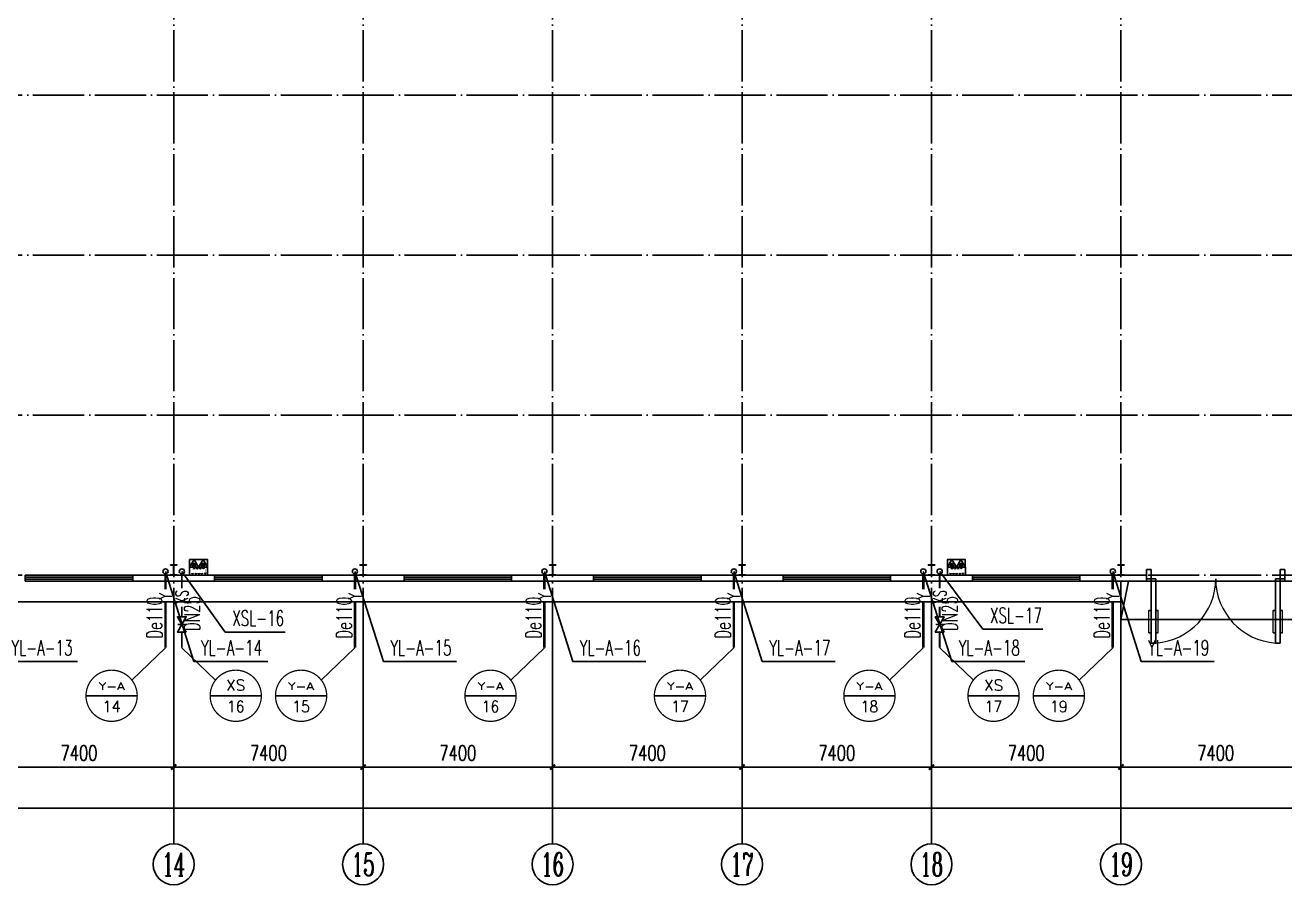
# Model space of a CAD drawing. Extents: x 13158459 to 15902229, y -1299598 to 28366.
# Drawn here: x 14007008 to 14056208, y -301743 to -268162 of the extents above; entities that cross this region are included whole.
import ezdxf
from ezdxf.enums import TextEntityAlignment as Align

# ---------------------------------------------------------------- set-up
doc = ezdxf.new("R2010")
doc.units = 0
doc.header["$LTSCALE"] = 1000
doc.header["$MEASUREMENT"] = 0
doc.linetypes.add('DOTE', pattern=[2.42, 2, -0.2, 0.02, -0.2])
for name, color, linetype in [('AXIS', 3, 'Continuous'), ('AXIS_TEXT', 7, 'Continuous'), ('COLUMN', 2, 'Continuous'), ('DIM_消防', 3, 'Continuous'), ('DIM_雨水', 3, 'Continuous'), ('DOTE', 8, 'DOTE'), ('EQUIP_消防', 7, 'Continuous'), ('PIPE-消防', 1, 'Continuous'), ('PIPE-雨水', 4, 'Continuous'), ('TEXT_消防', 7, 'Continuous'), ('TEXT_雨水', 7, 'Continuous'), ('TWT_TEXT', 7, 'Continuous'), ('VALVE_消防', 7, 'Continuous'), ('VPIPE-消防', 1, 'Continuous'), ('VPIPE-雨水', 4, 'Continuous'), ('WALL-PARAPET', 6, 'Continuous'), ('WINDOW', 4, 'Continuous')]:
    doc.layers.add(name, color=color, linetype=linetype)
doc.styles.add('_TCH_AXIS', font='COMPLEX', dxfattribs={"bigfont": 'GBCBIG'})
doc.styles.add('_TCH_DIM_T3', font='SIMPLEX', dxfattribs={"width": 0.705882, "bigfont": 'GBCBIG'})
doc.styles.add('_TWT_CIRCLE', font='COMPLEX', dxfattribs={"width": 1.1, "height": 3, "bigfont": 'HZTXT'})
doc.styles.add('_TWT_PIPEDN', font='SIMPLEX', dxfattribs={"width": 0.8, "height": 3, "bigfont": 'HZTXT'})
doc.styles.add('_TWT_PIPETEXT', font='COMPLEX', dxfattribs={"width": 0.8, "height": 2.5, "bigfont": 'HZTXT'})
doc.styles.add('_TWT_SERIAL', font='COMPLEX', dxfattribs={"width": 0.8, "height": 3, "bigfont": 'HZTXT'})
doc.styles.add('COMPLEX', font='COMPLEX')
doc.dimstyles.new('_TCH_ARCH&&200', dxfattribs={"dimtxt": 595, "dimasz": 200, "dimexe": 500, "dimexo": 600, "dimgap": 252.5, "dimtad": 1, "dimdec": 0, "dimzin": 0, "dimdsep": 46, "dimtxsty": '_TCH_DIM_T3', "dimblk": 'ARCHTICK', "dimcen": 0.09, "dimclrt": 7, "dimazin": 2, "dimtfac": 1, "dimtdec": 0, "dimtix": 1, "dimtmove": 2, "dimatfit": 3, "dimfxl": 0, "dimtolj": 1, "dimtzin": 0, "dimarcsym": 0})

# ---------------------------------------------------------------- blocks, each defined once
blk = doc.blocks.new('A$C797E1D2B')
at = {"layer": 'COLUMN'}
h = blk.add_hatch(color=256, dxfattribs=at)
h.paths.add_polyline_path([(125, 400), (250, 400), (250, 388), (130, 388), (130, 200), (125, 200)])
h.paths.add_polyline_path([(0, 400), (125, 400), (125, 200), (120, 200), (120, 388), (0, 388)])
h.paths.add_polyline_path([(0, 12), (120, 12), (120, 200), (125, 200), (125, 0), (0, 0)])
h.paths.add_polyline_path([(125, 200), (130, 200), (130, 12), (250, 12), (250, 0), (125, 0)])
blk.add_lwpolyline([(250, 0), (250, 12), (130, 12), (130, 388), (250, 388), (250, 400), (0, 400), (0, 388), (120, 388), (120, 12), (0, 12), (0, 0)], close=True, dxfattribs=at)
blk = doc.blocks.new('消防软管卷盘')
blk.add_lwpolyline([(4963954, 151899), (4963954, 150312), (4964641, 150312), (4964641, 151899)], close=True)
for points, const_width in [([(4964134, 151704), (4964482, 151704)], 1), ([(4964134, 151566), (4964482, 151566)], 1), ([(4964134, 151428), (4964482, 151428)], 1), ([(4964134, 151290), (4964482, 151290)], 1), ([(4964134, 151152), (4964482, 151152)], 1), ([(4964134, 151014), (4964482, 151014)], 0.1), ([(4964134, 150876), (4964482, 150876)], 1), ([(4964134, 150738), (4964482, 150738)], 1), ([(4964150, 150600), (4964499, 150600)], 1), ([(4964150, 150462), (4964499, 150462)], 1)]:
    blk.add_lwpolyline(points, dxfattribs=dict(const_width=const_width))
for centre, start, end in [((4964134, 151636), 90, 270), ((4964134, 151360), 90, 270), ((4964134, 151084), 90, 270), ((4964134, 150808), 90, 270), ((4964482, 151498), 270, 90), ((4964482, 151222), 270, 90), ((4964482, 150946), 270, 90), ((4964499, 150670), 270, 90), ((4964150, 150532), 90, 270)]:
    blk.add_arc(centre, 69, start, end)
blk = doc.blocks.new('$TwtSys$00000546')
h = blk.add_hatch()
h.set_pattern_fill('ANSI31', color=256, scale=200, style=0)
h.set_pattern_definition([(45, (-38543.802, -6670.83), (-17.67767, 17.67767), [])])
h.paths.add_polyline_path([(-65, 174), (65, 174), (65, 44), (-65, 44)])
for points in [[(0, 344), (-198, 0), (198, 0)], [(-65, 174), (65, 174), (65, 44), (-65, 44)]]:
    blk.add_lwpolyline(points, close=True)
blk = doc.blocks.new('92623')
blk.add_lwpolyline([(8910066, 83014), (8909273, 83014), (8909273, 82670), (8910066, 82670)], close=True)
at = {"xscale": -0.5, "yscale": 0.5, "zscale": 0.5, "rotation": 89.99999999998747}
blk.add_blockref('消防软管卷盘', (8985223, 2565334), dxfattribs=at)
at = {"layer": 'EQUIP_消防', "color": 8, "rotation": 180}
for p in [(8909471, 83014), (8909868, 83014)]:
    blk.add_blockref('$TwtSys$00000546', p, dxfattribs=at)
blk = doc.blocks.new('_AXISO')
blk.add_circle((0, 0), 0.5)
at = {"layer": 'AXIS_TEXT', "style": 'COMPLEX', "width": 1.041667}
blk.add_attdef('A', text='', height=0.56, dxfattribs=at).set_placement((-0.25, -0.28), (0.25, -0.28), align=Align.FIT)
blk = doc.blocks.new('_ArchTick')
at = {"color": 0, "linetype": 'ByBlock', "const_width": 0.4}
blk.add_lwpolyline([(-0.5, -0.5), (0.5, 0.5)], dxfattribs=at)
blk = doc.blocks.new('*D119')
at = {"layer": 'AXIS', "color": 0, "lineweight": -2}
for p, q in [((13916368, -292743), (13916368, -299243)), ((14079648, -292743), (14079648, -299243)), ((13916368, -298743), (14079648, -298743))]:
    blk.add_line(p, q, dxfattribs=at)
at = {"layer": 'Defpoints', "color": 0}
for p in [(13916368, -292143), (14079648, -292143), (14079648, -298743)]:
    blk.add_point(p, dxfattribs=at)
at = {"layer": 'AXIS', "color": 0, "lineweight": -2, "xscale": 200, "yscale": 200, "zscale": 200, "rotation": 180}
blk.add_blockref('_ArchTick', (13916368, -298743), dxfattribs=at)
at = {"layer": 'AXIS', "color": 0, "lineweight": -2, "xscale": 200, "yscale": 200, "zscale": 200}
blk.add_blockref('_ArchTick', (14079648, -298743), dxfattribs=at)
at = {"layer": 'AXIS', "color": 7, "insert": (13998008, -298193), "char_height": 595, "attachment_point": 5, "style": '_TCH_DIM_T3'}
blk.add_mtext('\\A1;163280', dxfattribs=at)
blk = doc.blocks.new('*D135')
at = {"layer": 'AXIS', "color": 0, "lineweight": -2}
for p, q in [((14005408, -292743), (14005408, -297643)), ((14012808, -292743), (14012808, -297643)), ((14005408, -297143), (14012808, -297143))]:
    blk.add_line(p, q, dxfattribs=at)
at = {"layer": 'Defpoints', "color": 0}
for p in [(14005408, -292143), (14012808, -292143), (14012808, -297143)]:
    blk.add_point(p, dxfattribs=at)
at = {"layer": 'AXIS', "color": 0, "lineweight": -2, "xscale": 200, "yscale": 200, "zscale": 200, "rotation": 180}
blk.add_blockref('_ArchTick', (14005408, -297143), dxfattribs=at)
at = {"layer": 'AXIS', "color": 0, "lineweight": -2, "xscale": 200, "yscale": 200, "zscale": 200}
blk.add_blockref('_ArchTick', (14012808, -297143), dxfattribs=at)
at = {"layer": 'AXIS', "color": 7, "insert": (14009108, -296593), "char_height": 595, "attachment_point": 5, "style": '_TCH_DIM_T3'}
blk.add_mtext('\\A1;7400', dxfattribs=at)
blk = doc.blocks.new('*D136')
at = {"layer": 'AXIS', "color": 0, "lineweight": -2}
for p, q in [((14012808, -292743), (14012808, -297643)), ((14020208, -292743), (14020208, -297643)), ((14012808, -297143), (14020208, -297143))]:
    blk.add_line(p, q, dxfattribs=at)
at = {"layer": 'Defpoints', "color": 0}
for p in [(14012808, -292143), (14020208, -292143), (14020208, -297143)]:
    blk.add_point(p, dxfattribs=at)
at = {"layer": 'AXIS', "color": 0, "lineweight": -2, "xscale": 200, "yscale": 200, "zscale": 200, "rotation": 180}
blk.add_blockref('_ArchTick', (14012808, -297143), dxfattribs=at)
at = {"layer": 'AXIS', "color": 0, "lineweight": -2, "xscale": 200, "yscale": 200, "zscale": 200}
blk.add_blockref('_ArchTick', (14020208, -297143), dxfattribs=at)
at = {"layer": 'AXIS', "color": 7, "insert": (14016508, -296593), "char_height": 595, "attachment_point": 5, "style": '_TCH_DIM_T3'}
blk.add_mtext('\\A1;7400', dxfattribs=at)
blk = doc.blocks.new('*D137')
at = {"layer": 'AXIS', "color": 0, "lineweight": -2}
for p, q in [((14020208, -292743), (14020208, -297643)), ((14027608, -292743), (14027608, -297643)), ((14020208, -297143), (14027608, -297143))]:
    blk.add_line(p, q, dxfattribs=at)
at = {"layer": 'Defpoints', "color": 0}
for p in [(14020208, -292143), (14027608, -292143), (14027608, -297143)]:
    blk.add_point(p, dxfattribs=at)
at = {"layer": 'AXIS', "color": 0, "lineweight": -2, "xscale": 200, "yscale": 200, "zscale": 200, "rotation": 180}
blk.add_blockref('_ArchTick', (14020208, -297143), dxfattribs=at)
at = {"layer": 'AXIS', "color": 0, "lineweight": -2, "xscale": 200, "yscale": 200, "zscale": 200}
blk.add_blockref('_ArchTick', (14027608, -297143), dxfattribs=at)
at = {"layer": 'AXIS', "color": 7, "insert": (14023908, -296593), "char_height": 595, "attachment_point": 5, "style": '_TCH_DIM_T3'}
blk.add_mtext('\\A1;7400', dxfattribs=at)
blk = doc.blocks.new('*D138')
at = {"layer": 'AXIS', "color": 0, "lineweight": -2}
for p, q in [((14027608, -292743), (14027608, -297643)), ((14035008, -292743), (14035008, -297643)), ((14027608, -297143), (14035008, -297143))]:
    blk.add_line(p, q, dxfattribs=at)
at = {"layer": 'Defpoints', "color": 0}
for p in [(14027608, -292143), (14035008, -292143), (14035008, -297143)]:
    blk.add_point(p, dxfattribs=at)
at = {"layer": 'AXIS', "color": 0, "lineweight": -2, "xscale": 200, "yscale": 200, "zscale": 200, "rotation": 180}
blk.add_blockref('_ArchTick', (14027608, -297143), dxfattribs=at)
at = {"layer": 'AXIS', "color": 0, "lineweight": -2, "xscale": 200, "yscale": 200, "zscale": 200}
blk.add_blockref('_ArchTick', (14035008, -297143), dxfattribs=at)
at = {"layer": 'AXIS', "color": 7, "insert": (14031308, -296593), "char_height": 595, "attachment_point": 5, "style": '_TCH_DIM_T3'}
blk.add_mtext('\\A1;7400', dxfattribs=at)
blk = doc.blocks.new('*D139')
at = {"layer": 'AXIS', "color": 0, "lineweight": -2}
for p, q in [((14035008, -292743), (14035008, -297643)), ((14042408, -292743), (14042408, -297643)), ((14035008, -297143), (14042408, -297143))]:
    blk.add_line(p, q, dxfattribs=at)
at = {"layer": 'Defpoints', "color": 0}
for p in [(14035008, -292143), (14042408, -292143), (14042408, -297143)]:
    blk.add_point(p, dxfattribs=at)
at = {"layer": 'AXIS', "color": 0, "lineweight": -2, "xscale": 200, "yscale": 200, "zscale": 200, "rotation": 180}
blk.add_blockref('_ArchTick', (14035008, -297143), dxfattribs=at)
at = {"layer": 'AXIS', "color": 0, "lineweight": -2, "xscale": 200, "yscale": 200, "zscale": 200}
blk.add_blockref('_ArchTick', (14042408, -297143), dxfattribs=at)
at = {"layer": 'AXIS', "color": 7, "insert": (14038708, -296593), "char_height": 595, "attachment_point": 5, "style": '_TCH_DIM_T3'}
blk.add_mtext('\\A1;7400', dxfattribs=at)
blk = doc.blocks.new('*D140')
at = {"layer": 'AXIS', "color": 0, "lineweight": -2}
for p, q in [((14042408, -292743), (14042408, -297643)), ((14049808, -292743), (14049808, -297643)), ((14042408, -297143), (14049808, -297143))]:
    blk.add_line(p, q, dxfattribs=at)
at = {"layer": 'Defpoints', "color": 0}
for p in [(14042408, -292143), (14049808, -292143), (14049808, -297143)]:
    blk.add_point(p, dxfattribs=at)
at = {"layer": 'AXIS', "color": 0, "lineweight": -2, "xscale": 200, "yscale": 200, "zscale": 200, "rotation": 180}
blk.add_blockref('_ArchTick', (14042408, -297143), dxfattribs=at)
at = {"layer": 'AXIS', "color": 0, "lineweight": -2, "xscale": 200, "yscale": 200, "zscale": 200}
blk.add_blockref('_ArchTick', (14049808, -297143), dxfattribs=at)
at = {"layer": 'AXIS', "color": 7, "insert": (14046108, -296593), "char_height": 595, "attachment_point": 5, "style": '_TCH_DIM_T3'}
blk.add_mtext('\\A1;7400', dxfattribs=at)
blk = doc.blocks.new('*D141')
at = {"layer": 'AXIS', "color": 0, "lineweight": -2}
for p, q in [((14049808, -292743), (14049808, -297643)), ((14057208, -292743), (14057208, -297643)), ((14049808, -297143), (14057208, -297143))]:
    blk.add_line(p, q, dxfattribs=at)
at = {"layer": 'Defpoints', "color": 0}
for p in [(14049808, -292143), (14057208, -292143), (14057208, -297143)]:
    blk.add_point(p, dxfattribs=at)
at = {"layer": 'AXIS', "color": 0, "lineweight": -2, "xscale": 200, "yscale": 200, "zscale": 200, "rotation": 180}
blk.add_blockref('_ArchTick', (14049808, -297143), dxfattribs=at)
at = {"layer": 'AXIS', "color": 0, "lineweight": -2, "xscale": 200, "yscale": 200, "zscale": 200}
blk.add_blockref('_ArchTick', (14057208, -297143), dxfattribs=at)
at = {"layer": 'AXIS', "color": 7, "insert": (14053508, -296593), "char_height": 595, "attachment_point": 5, "style": '_TCH_DIM_T3'}
blk.add_mtext('\\A1;7400', dxfattribs=at)
blk = doc.blocks.new('$DorLib2D$00000011')
for p, q in [((-0.4667, 0.4709), (-0.4667, -0.0625)), ((-0.4667, 0.4709), (-0.4333, 0.4709)), ((-0.4333, 0.4709), (-0.4333, 0.0042)), ((0.4333, 0.4709), (0.4333, 0.0042)), ((0.4667, 0.4709), (0.4333, 0.4709)), ((0.4667, 0.4709), (0.4667, -0.0625)), ((-0.4833, 0.3962), (-0.4667, 0.3962)), ((-0.4167, 0.3962), (-0.4333, 0.3962)), ((0.4167, 0.3962), (0.4333, 0.3962)), ((0.4833, 0.3962), (0.4667, 0.3962)), ((-0.4833, 0.2346), (-0.4667, 0.2346)), ((-0.4167, 0.2346), (-0.4333, 0.2346)), ((0.4167, 0.2346), (0.4333, 0.2346)), ((0.4833, 0.2346), (0.4667, 0.2346)), ((-0.5, 0.0042), (-0.4333, 0.0042)), ((-0.5, 0.0042), (-0.5, -0.0625)), ((0.5, 0.0042), (0.4333, 0.0042)), ((0.5, 0.0042), (0.5, -0.0625)), ((-0.5, -0.0625), (-0.4667, -0.0625)), ((0.5, -0.0625), (0.4667, -0.0625))]:
    blk.add_line(p, q)
at = {"lineweight": 13}
for p, q in [((-0.4833, 0.3962), (-0.4833, 0.2346)), ((-0.4167, 0.3962), (-0.4167, 0.2346)), ((0.4167, 0.3962), (0.4167, 0.2346)), ((0.4833, 0.3962), (0.4833, 0.2346))]:
    blk.add_line(p, q, dxfattribs=at)
for centre, start, end in [((-0.4667, 0.0042), 0, 85.90396), ((0.4667, 0.0042), 94.09604, 180)]:
    blk.add_arc(centre, 0.4667, start, end, dxfattribs=at)
blk = doc.blocks.new('$TCHSYS$WIN2D')
for p, q in [((-0.5, 0.5), (0.5, 0.5)), ((-0.5, 0.5), (-0.5, -0.5)), ((0.5, 0.5), (0.5, -0.5)), ((0.5, 0.167), (-0.5, 0.167)), ((0.5, -0.167), (-0.5, -0.167)), ((-0.5, -0.5), (0.5, -0.5))]:
    blk.add_line(p, q)
blk = doc.blocks.new('$VALVE$00000296')
for points in [[(-125, 72), (-125, -72), (125, 72), (125, -72), (-125, 72)], [(0, 60), (0, -64)]]:
    blk.add_lwpolyline(points)
for p in [(-125, 0), (125, 0)]:
    blk.add_point(p)

msp = doc.modelspace()

# ---------------------------------------------------------------- linework, layer by layer
at = {"color": 8, "ltscale": 0.5}
msp.add_line((14050108, -289883.1), (14049808, -291383.1), dxfattribs=at)
for points in [[(14049808, -289883.1), (14049808, -291383.1), (14057208, -291383.1), (14057208, -289883.1)], [(14049808, -290683.1), (13998008, -290683.1)]]:
    msp.add_lwpolyline(points, dxfattribs=at)
at = {"layer": 'AXIS'}
for p, q in [((14012808, -292143.1), (14012808, -300143.1)), ((14020208, -292143.1), (14020208, -300143.1)), ((14027608, -292143.1), (14027608, -300143.1)), ((14035008, -292143.1), (14035008, -300143.1)), ((14042408, -292143.1), (14042408, -300143.1)), ((14049808, -292143.1), (14049808, -300143.1))]:
    msp.add_line(p, q, dxfattribs=at)
at = {"layer": 'DIM_消防'}
for p, q in [((14013127.5, -289499), (14014815.5, -291867.4, 3000)), ((14042727.5, -289499), (14044415.5, -291760.5, 3000)), ((14014815.5, -291867.4, 3000), (14017160.9, -291867.4, 3000)), ((14044415.5, -291760.5, 3000), (14046760.9, -291760.5, 3000)), ((14012488.4, -292484.2), (14011172.7, -293743.4)), ((14013127.5, -292484.2), (14014443.2, -293743.4)), ((14019888.4, -292484.2), (14018572.7, -293743.4)), ((14027288.4, -292484.2), (14025972.7, -293743.4)), ((14034688.4, -292484.2), (14033372.7, -293743.4)), ((14042088.4, -292484.2), (14040772.7, -293743.4)), ((14042727.5, -292484.2), (14044043.2, -293743.4)), ((14049488.4, -292484.2), (14048172.7, -293743.4)), ((14011383.7, -294357.8), (14009383.7, -294357.8)), ((14016232.2, -294357.8), (14014232.2, -294357.8)), ((14018783.7, -294357.8), (14016783.7, -294357.8)), ((14026183.7, -294357.8), (14024183.7, -294357.8)), ((14033583.7, -294357.8), (14031583.7, -294357.8)), ((14040983.7, -294357.8), (14038983.7, -294357.8)), ((14045832.2, -294357.8), (14043832.2, -294357.8)), ((14048383.7, -294357.8), (14046383.7, -294357.8))]:
    msp.add_line(p, q, dxfattribs=at)
at = {"layer": 'DIM_消防', "const_width": 50}
for points in [[(14011383.7, -294357.8, 1), (14009383.7, -294357.8, 1)], [(14016232.2, -294357.8, 1), (14014232.2, -294357.8, 1)], [(14018783.7, -294357.8, 1), (14016783.7, -294357.8, 1)], [(14026183.7, -294357.8, 1), (14024183.7, -294357.8, 1)], [(14033583.7, -294357.8, 1), (14031583.7, -294357.8, 1)], [(14040983.7, -294357.8, 1), (14038983.7, -294357.8, 1)], [(14045832.2, -294357.8, 1), (14043832.2, -294357.8, 1)], [(14048383.7, -294357.8, 1), (14046383.7, -294357.8, 1)]]:
    msp.add_lwpolyline(points, format="xyb", close=True, dxfattribs=at)
at = {"layer": 'DIM_雨水'}
for p, q in [((14012488.4, -289499, 3000), (14013598.5, -293021.2, 3000)), ((14019888.4, -289499, 3000), (14020998.5, -293021.2, 3000)), ((14027288.4, -289499, 3000), (14028398.5, -293021.2, 3000)), ((14034688.4, -289499), (14035798.5, -293021.2)), ((14042088.4, -289499, 3000), (14043198.5, -293021.2, 3000)), ((14049488.4, -289499), (14050598.5, -293021.2)), ((14006198.5, -293021.2, 3000), (14009048.6, -293021.2, 3000)), ((14013598.5, -293021.2, 3000), (14016485.1, -293021.2, 3000)), ((14020998.5, -293021.2, 3000), (14023848.6, -293021.2, 3000)), ((14028398.5, -293021.2, 3000), (14031248.6, -293021.2, 3000)), ((14035798.5, -293021.2), (14038648.6, -293021.2)), ((14043198.5, -293021.2, 3000), (14046048.6, -293021.2, 3000)), ((14050598.5, -293021.2), (14053448.6, -293021.2))]:
    msp.add_line(p, q, dxfattribs=at)
at = {"layer": 'DOTE'}
for p, q in [((14012808, -292143.1), (14012808, -237143.1)), ((14020208, -292143.1), (14020208, -237143.1)), ((14027608, -292143.1), (14027608, -237143.1)), ((14035008, -292143.1), (14035008, -237143.1)), ((14042408, -292143.1), (14042408, -237143.1)), ((14049808, -292143.1), (14049808, -237143.1)), ((14081908, -270893.1), (13914108, -270893.1)), ((14081908, -277143.1), (13914108, -277143.1)), ((14081908, -283393.1), (13914108, -283393.1)), ((14081908, -289643.1), (13914108, -289643.1))]:
    msp.add_line(p, q, dxfattribs=at)
at = {"layer": 'PIPE-消防', "linetype": 'Continuous', "const_width": 70}
for points in [[(14013127.5, -289599), (14013127.5, -290158)], [(14042727.5, -289599), (14042727.5, -290158)], [(14013127.5, -290876.1), (14013127.5, -291270.9)], [(14042727.5, -290876.1), (14042727.5, -291270.9)], [(14013127.5, -291870.9), (14013127.5, -292484.2)], [(14042727.5, -291870.9), (14042727.5, -292484.2)]]:
    msp.add_lwpolyline(points, dxfattribs=at)
at = {"layer": 'PIPE-雨水', "linetype": 'Continuous', "const_width": 100}
for points in [[(14012488.4, -289599), (14012488.4, -290196.5)], [(14019888.4, -289599), (14019888.4, -290196.5)], [(14027288.4, -289599), (14027288.4, -290196.5)], [(14034688.4, -289599), (14034688.4, -290196.5)], [(14042088.4, -289599), (14042088.4, -290196.5)], [(14049488.4, -289599), (14049488.4, -290196.5)], [(14012488.4, -290686), (14012488.4, -292484.2)], [(14019888.4, -290686), (14019888.4, -292484.2)], [(14027288.4, -290686), (14027288.4, -292484.2)], [(14034688.4, -290686), (14034688.4, -292484.2)], [(14042088.4, -290686), (14042088.4, -292484.2)], [(14049488.4, -290686), (14049488.4, -292484.2)]]:
    msp.add_lwpolyline(points, dxfattribs=at)
at = {"layer": 'VPIPE-消防', "linetype": 'Continuous'}
for centre in [(14013127.5, -289499), (14042727.5, -289499)]:
    msp.add_circle(centre, 100, dxfattribs=at)
at = {"layer": 'VPIPE-雨水', "linetype": 'Continuous'}
for centre in [(14012488.4, -289499), (14019888.4, -289499), (14027288.4, -289499), (14034688.4, -289499), (14042088.4, -289499), (14049488.4, -289499)]:
    msp.add_circle(centre, 100, dxfattribs=at)
at = {"layer": 'WALL-PARAPET'}
for p, q in [((14014408, -289643.1), (14011208, -289643.1)), ((14011208, -289643.1), (14011208, -289883.1)), ((14014408, -289883.1), (14014408, -289643.1)), ((14021808, -289643.1), (14018608, -289643.1)), ((14018608, -289643.1), (14018608, -289883.1)), ((14021808, -289883.1), (14021808, -289643.1)), ((14029208, -289643.1), (14026008, -289643.1)), ((14026008, -289643.1), (14026008, -289883.1)), ((14029208, -289883.1), (14029208, -289643.1)), ((14036608, -289643.1), (14033408, -289643.1)), ((14033408, -289643.1), (14033408, -289883.1)), ((14036608, -289883.1), (14036608, -289643.1)), ((14044008, -289643.1), (14040808, -289643.1)), ((14040808, -289643.1), (14040808, -289883.1)), ((14044008, -289883.1), (14044008, -289643.1)), ((14050808, -289643.1), (14048208, -289643.1)), ((14048208, -289643.1), (14048208, -289883.1)), ((14050808, -289883.1), (14050808, -289643.1)), ((14058808, -289643.1), (14056208, -289643.1)), ((14056208, -289643.1), (14056208, -289883.1)), ((14011208, -289883.1), (14014408, -289883.1)), ((14018608, -289883.1), (14021808, -289883.1)), ((14026008, -289883.1), (14029208, -289883.1)), ((14033408, -289883.1), (14036608, -289883.1)), ((14040808, -289883.1), (14044008, -289883.1)), ((14048208, -289883.1), (14050808, -289883.1)), ((14056208, -289883.1), (14058808, -289883.1))]:
    msp.add_line(p, q, dxfattribs=at)
at = {"layer": 'WINDOW'}
msp.add_line((14050808, -289883.1), (14056208, -289883.1), dxfattribs=at)

# ---------------------------------------------------------------- block references
at = {"rotation": 180}
for p in [(14012933, -289243.1), (14020333, -289243.1), (14027733, -289243.1), (14035133, -289243.1), (14042533, -289243.1), (14049933, -289243.1)]:
    msp.add_blockref('A$C797E1D2B', p, dxfattribs=at)
at = {"xscale": -0.882, "yscale": 0.882, "zscale": 0.882, "rotation": 180}
for p in [(6155450.7, -216122), (6185050.7, -216122)]:
    msp.add_blockref('92623', p, dxfattribs=at)
at = {"layer": 'AXIS'}
ref = msp.add_blockref('_AXISO', (14012808, -300943.1), dxfattribs=dict(at, xscale=1600, yscale=1600, zscale=1600))
ref.add_attrib('A', '14', dxfattribs={"layer": 'AXIS_TEXT', "ltscale": 0.5, "height": 905.1, "style": '_TCH_AXIS', "width": 0.677419}).set_placement((14012355.4, -301395.6), (14013260.5, -301395.6), align=Align.FIT)
ref = msp.add_blockref('_AXISO', (14020208, -300943.1), dxfattribs=dict(at, xscale=1600, yscale=1600, zscale=1600))
ref.add_attrib('A', '15', dxfattribs={"layer": 'AXIS_TEXT', "ltscale": 0.5, "height": 905.1, "style": '_TCH_AXIS', "width": 0.724138}).set_placement((14019755.4, -301395.6), (14020660.5, -301395.6), align=Align.FIT)
ref = msp.add_blockref('_AXISO', (14027608, -300943.1), dxfattribs=dict(at, xscale=1600, yscale=1600, zscale=1600))
ref.add_attrib('A', '16', dxfattribs={"layer": 'AXIS_TEXT', "ltscale": 0.5, "height": 905.1, "style": '_TCH_AXIS', "width": 0.724138}).set_placement((14027155.4, -301395.6), (14028060.5, -301395.6), align=Align.FIT)
ref = msp.add_blockref('_AXISO', (14035008, -300943.1), dxfattribs=dict(at, xscale=1600, yscale=1600, zscale=1600))
ref.add_attrib('A', '17', dxfattribs={"layer": 'AXIS_TEXT', "ltscale": 0.5, "height": 905.1, "style": '_TCH_AXIS', "width": 0.724138}).set_placement((14034555.4, -301395.6), (14035460.5, -301395.6), align=Align.FIT)
ref = msp.add_blockref('_AXISO', (14042408, -300943.1), dxfattribs=dict(at, xscale=1600, yscale=1600, zscale=1600))
ref.add_attrib('A', '18', dxfattribs={"layer": 'AXIS_TEXT', "ltscale": 0.5, "height": 905.1, "style": '_TCH_AXIS', "width": 0.724138}).set_placement((14041955.4, -301395.6), (14042860.5, -301395.6), align=Align.FIT)
ref = msp.add_blockref('_AXISO', (14049808, -300943.1), dxfattribs=dict(at, xscale=1600, yscale=1600, zscale=1600))
ref.add_attrib('A', '19', dxfattribs={"layer": 'AXIS_TEXT', "ltscale": 0.5, "height": 905.1, "style": '_TCH_AXIS', "width": 0.724138}).set_placement((14049355.4, -301395.6), (14050260.5, -301395.6), align=Align.FIT)
at = {"layer": 'VALVE_消防', "xscale": -2.4, "yscale": 2.4, "zscale": 2.4, "rotation": 270}
for p in [(14013127.5, -291570.9), (14042727.5, -291570.9)]:
    msp.add_blockref('$VALVE$00000296', p, dxfattribs=at)
at = {"layer": 'WINDOW'}
for name, p, xscale, yscale, zscale in [('$TCHSYS$WIN2D', (14009108, -289763.1), -4200, 240, -4200), ('$TCHSYS$WIN2D', (14016508, -289763.1), -4200, 240, -4200), ('$TCHSYS$WIN2D', (14023908, -289763.1), -4200, 240, -4200), ('$TCHSYS$WIN2D', (14031308, -289763.1), -4200, 240, -4200), ('$TCHSYS$WIN2D', (14038708, -289763.1), -4200, 240, -4200), ('$TCHSYS$WIN2D', (14046108, -289763.1), -4200, 240, -4200), ('$DorLib2D$00000011', (14053508, -289763.1), -5400, -5400, -5400)]:
    msp.add_blockref(name, p, dxfattribs=dict(at, xscale=xscale, yscale=yscale, zscale=zscale))

# ---------------------------------------------------------------- texts
at = {"layer": 'DIM_消防', "color": 7, "style": '_TWT_CIRCLE'}
for s, height, p, p2 in [('Y-A', 296.03, (14009879.8, -294130.7), (14010887.7, -294130.7)), ('XS', 423.95, (14014854.7, -294156.9), (14015609.8, -294156.9)), ('Y-A', 296.03, (14017279.8, -294130.7), (14018287.7, -294130.7)), ('Y-A', 296.03, (14024679.8, -294130.7), (14025687.7, -294130.7)), ('Y-A', 296.03, (14032079.8, -294130.7), (14033087.7, -294130.7)), ('Y-A', 296.03, (14039479.8, -294130.7), (14040487.7, -294130.7)), ('XS', 423.95, (14044454.7, -294156.9), (14045209.8, -294156.9)), ('Y-A', 296.03, (14046879.8, -294130.7), (14047887.7, -294130.7)), ('14', 438.86, (14010027.4, -294994.8), (14010740, -294994.8)), ('16', 448.85, (14014891.3, -295003.1), (14015573.2, -295003.1)), ('15', 448.85, (14017442.8, -295003.1), (14018124.6, -295003.1)), ('16', 448.85, (14024842.8, -295003.1), (14025524.6, -295003.1)), ('17', 448.85, (14032242.8, -295003.1), (14032924.6, -295003.1)), ('18', 448.85, (14039642.8, -295003.1), (14040324.6, -295003.1)), ('17', 448.85, (14044491.3, -295003.1), (14045173.2, -295003.1)), ('19', 448.85, (14047042.8, -295003.1), (14047724.6, -295003.1))]:
    msp.add_text(s, height=height, dxfattribs=at).set_placement(p, p2, align=Align.FIT)
at = {"layer": 'TEXT_消防', "style": '_TWT_PIPETEXT', "width": 0.64}
for p in [(14013377.5, -290776.1), (14042977.5, -290776.1)]:
    msp.add_text('XS', height=500, rotation=90, dxfattribs=at).set_placement(p)
at = {"layer": 'TEXT_消防', "linetype": 'Continuous', "style": '_TWT_PIPEDN', "width": 0.64}
for p in [(14013827.5, -291828), (14043427.5, -291828)]:
    msp.add_text('DN25', height=600, rotation=90, dxfattribs=at).set_placement(p)
at = {"layer": 'TEXT_雨水', "linetype": 'Continuous', "style": '_TWT_PIPEDN', "width": 0.64}
for p in [(14012362.1, -292124.4), (14019762.1, -292124.4), (14027162.1, -292124.4), (14034562.1, -292124.4), (14041962.1, -292124.4), (14049362.1, -292124.4)]:
    msp.add_text('De110', height=600, rotation=90, dxfattribs=at).set_placement(p)
at = {"layer": 'TEXT_雨水', "style": '_TWT_PIPETEXT', "width": 0.64}
for p in [(14012738.4, -290586), (14020138.4, -290586), (14027538.4, -290586), (14034938.4, -290586), (14042338.4, -290586), (14049738.4, -290586)]:
    msp.add_text('Y', height=500, rotation=90, dxfattribs=at).set_placement(p)
at = {"layer": 'TWT_TEXT', "style": '_TWT_SERIAL', "width": 0.64}
for s, p in [('XSL-16', (14015094.6, -291627.4, 3000)), ('XSL-17', (14044694.6, -291520.5, 3000)), ('YL-A-13', (14006470.3, -292781.2, 3000)), ('YL-A-14', (14013870.2, -292781.2, 3000)), ('YL-A-15', (14021270.3, -292781.2, 3000)), ('YL-A-16', (14028670.3, -292781.2, 3000)), ('YL-A-17', (14036070.3, -292781.2)), ('YL-A-18', (14043470.3, -292781.2, 3000)), ('YL-A-19', (14050870.3, -292781.2))]:
    msp.add_text(s, height=600, dxfattribs=at).set_placement(p)

# ---------------------------------------------------------------- dimensions: what is measured, and where the dimension line sits
at = {"layer": 'AXIS'}
for p1, p2, distance, text, picture, middle in [((13916368, -292143.1), (14079648, -292143.1), -6600, '163280', '*D119', (13998008, -298193.1)), ((14005408, -292143.1), (14012808, -292143.1), -5000, '7400', '*D135', (14009108, -296593.1)), ((14012808, -292143.1), (14020208, -292143.1), -5000, '7400', '*D136', (14016508, -296593.1)), ((14020208, -292143.1), (14027608, -292143.1), -5000, '7400', '*D137', (14023908, -296593.1)), ((14027608, -292143.1), (14035008, -292143.1), -5000, '7400', '*D138', (14031308, -296593.1)), ((14035008, -292143.1), (14042408, -292143.1), -5000, '7400', '*D139', (14038708, -296593.1)), ((14042408, -292143.1), (14049808, -292143.1), -5000, '7400', '*D140', (14046108, -296593.1)), ((14049808, -292143.1), (14057208, -292143.1), -5000, '7400', '*D141', (14053508, -296593.1))]:
    dim = msp.add_aligned_dim(p1=p1, p2=p2, distance=distance, text=text, dimstyle='_TCH_ARCH&&200', dxfattribs=at)
    dim.commit()
    dim.dimension.update_dxf_attribs({"geometry": picture, "text_midpoint": middle})

doc.saveas('drawing.dxf')
